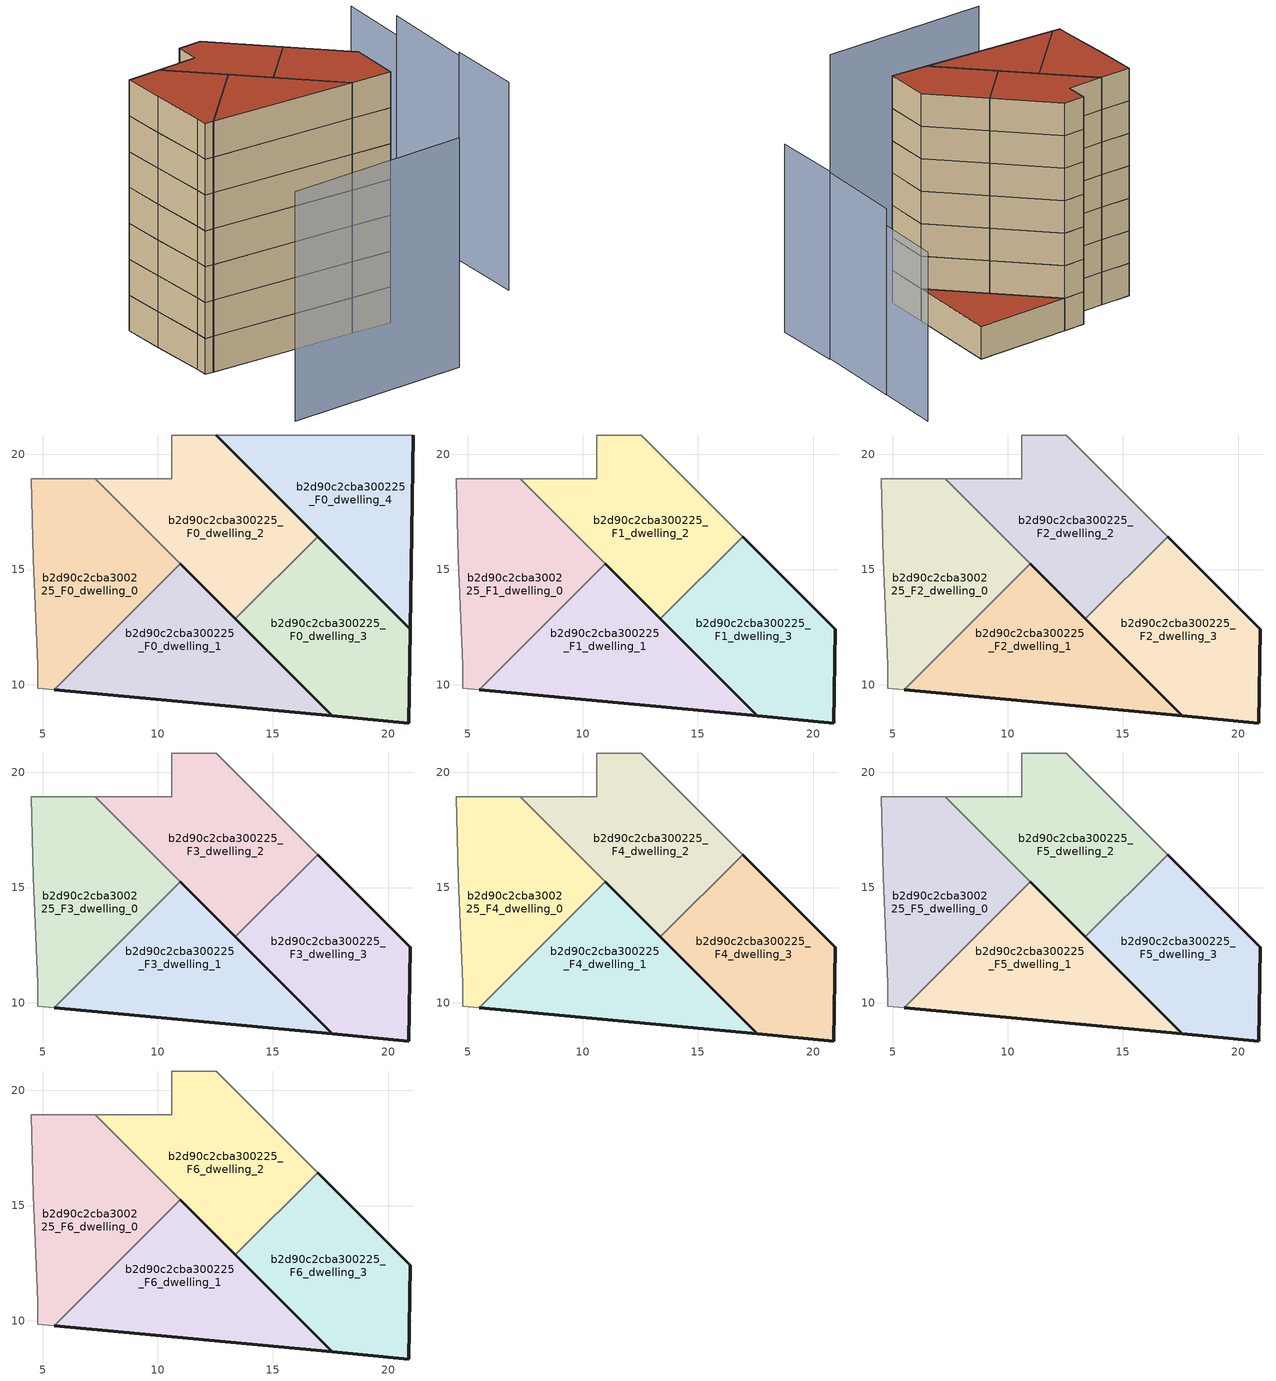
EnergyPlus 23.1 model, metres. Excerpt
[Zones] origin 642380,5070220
b2d90c2cba300225_F0_dwelling_0
 floor ground (EU_floor_Construction): 10.97,15.25 7.29,18.94 4.49,18.95 4.59,15.44 4.79,10.84 4.79,9.84 5.49,9.77 z0
 wall to b2d90c2cba300225_F0_dwelling_1 (EU_wall_Construction): 10.97,15.25 5.49,9.77 z0:3
 wall adiabatic (EU_wall_Construction): 5.49,9.77 4.79,9.84 4.79,10.84 4.59,15.44 4.49,18.95 7.29,18.94 10.97,15.25 z0:3
b2d90c2cba300225_F0_dwelling_1
 floor ground (EU_floor_Construction): 17.57,8.64 10.97,15.25 5.49,9.77 z0
 wall outside (EU_wall_Construction): 10.97,15.25 17.57,8.64 5.49,9.77 z0:3
b2d90c2cba300225_F0_dwelling_2
 floor ground (EU_floor_Construction): 16.94,16.43 12.53,20.84 10.6,20.84 10.59,18.94 7.29,18.94 13.37,12.86 z0
 wall adiabatic (EU_wall_Construction): 13.37,12.86 7.29,18.94 10.59,18.94 10.6,20.84 12.53,20.84 16.94,16.43 z0:3
 wall to b2d90c2cba300225_F0_dwelling_3 (EU_wall_Construction): 16.94,16.43 13.37,12.86 z0:3
b2d90c2cba300225_F0_dwelling_3
 floor ground (EU_floor_Construction): 20.9,8.33 20.96,12.4 16.94,16.43 13.37,12.86 17.57,8.64 z0
 wall outside (EU_wall_Construction): 16.94,16.43 20.96,12.4 20.9,8.33 17.57,8.64 13.37,12.86 z0:3
b2d90c2cba300225_F0_dwelling_4
 floor ground (EU_floor_Construction): 20.96,12.4 21.1,20.84 12.53,20.84 z0
 wall outside (EU_wall_Construction): 21.1,20.84 20.96,12.4 12.53,20.84 z0:3
 wall adiabatic (EU_wall_Construction): 12.53,20.84 21.1,20.84 z0:3
 roof outside (EU_roof_Construction): 21.1,20.84 20.96,12.4 12.53,20.84 z3
b2d90c2cba300225_F1_dwelling_0
 floor to b2d90c2cba300225_F0_dwelling_0 (EU_floor_Construction): 10.97,15.25 7.29,18.94 4.49,18.95 4.59,15.44 4.79,10.84 4.79,9.84 5.49,9.77 z3
 wall to b2d90c2cba300225_F1_dwelling_1 (EU_wall_Construction): 10.97,15.25 5.49,9.77 z3:6
 wall adiabatic (EU_wall_Construction): 5.49,9.77 4.79,9.84 4.79,10.84 4.59,15.44 4.49,18.95 7.29,18.94 10.97,15.25 z3:6
b2d90c2cba300225_F1_dwelling_1
 floor to b2d90c2cba300225_F0_dwelling_1 (EU_floor_Construction): 17.57,8.64 10.97,15.25 5.49,9.77 z3
 wall outside (EU_wall_Construction): 10.97,15.25 17.57,8.64 5.49,9.77 z3:6
b2d90c2cba300225_F1_dwelling_2
 floor to b2d90c2cba300225_F0_dwelling_2 (EU_floor_Construction): 16.94,16.43 12.53,20.84 10.6,20.84 10.59,18.94 7.29,18.94 13.37,12.86 z3
 wall adiabatic (EU_wall_Construction): 13.37,12.86 7.29,18.94 10.59,18.94 10.6,20.84 12.53,20.84 16.94,16.43 z3:6
 wall to b2d90c2cba300225_F1_dwelling_3 (EU_wall_Construction): 16.94,16.43 13.37,12.86 z3:6
b2d90c2cba300225_F1_dwelling_3
 floor to b2d90c2cba300225_F0_dwelling_3 (EU_floor_Construction): 20.9,8.33 20.96,12.4 16.94,16.43 13.37,12.86 17.57,8.64 z3
 wall outside (EU_wall_Construction): 16.94,16.43 20.96,12.4 20.9,8.33 17.57,8.64 13.37,12.86 z3:6
b2d90c2cba300225_F2_dwelling_0
 floor to b2d90c2cba300225_F1_dwelling_0 (EU_floor_Construction): 10.97,15.25 7.29,18.94 4.49,18.95 4.59,15.44 4.79,10.84 4.79,9.84 5.49,9.77 z6
 wall to b2d90c2cba300225_F2_dwelling_1 (EU_wall_Construction): 10.97,15.25 5.49,9.77 z6:9
 wall adiabatic (EU_wall_Construction): 5.49,9.77 4.79,9.84 4.79,10.84 4.59,15.44 4.49,18.95 7.29,18.94 10.97,15.25 z6:9
b2d90c2cba300225_F2_dwelling_1
 floor to b2d90c2cba300225_F1_dwelling_1 (EU_floor_Construction): 17.57,8.64 10.97,15.25 5.49,9.77 z6
 wall outside (EU_wall_Construction): 10.97,15.25 17.57,8.64 5.49,9.77 z6:9
b2d90c2cba300225_F2_dwelling_2
 floor to b2d90c2cba300225_F1_dwelling_2 (EU_floor_Construction): 16.94,16.43 12.53,20.84 10.6,20.84 10.59,18.94 7.29,18.94 13.37,12.86 z6
 wall adiabatic (EU_wall_Construction): 13.37,12.86 7.29,18.94 10.59,18.94 10.6,20.84 12.53,20.84 16.94,16.43 z6:9
 wall to b2d90c2cba300225_F2_dwelling_3 (EU_wall_Construction): 16.94,16.43 13.37,12.86 z6:9
b2d90c2cba300225_F2_dwelling_3
 floor to b2d90c2cba300225_F1_dwelling_3 (EU_floor_Construction): 20.9,8.33 20.96,12.4 16.94,16.43 13.37,12.86 17.57,8.64 z6
 wall outside (EU_wall_Construction): 16.94,16.43 20.96,12.4 20.9,8.33 17.57,8.64 13.37,12.86 z6:9
b2d90c2cba300225_F3_dwelling_0
 floor to b2d90c2cba300225_F2_dwelling_0 (EU_floor_Construction): 10.97,15.25 7.29,18.94 4.49,18.95 4.59,15.44 4.79,10.84 4.79,9.84 5.49,9.77 z9
 wall to b2d90c2cba300225_F3_dwelling_1 (EU_wall_Construction): 10.97,15.25 5.49,9.77 z9:12
 wall adiabatic (EU_wall_Construction): 5.49,9.77 4.79,9.84 4.79,10.84 4.59,15.44 4.49,18.95 7.29,18.94 10.97,15.25 z9:12
b2d90c2cba300225_F3_dwelling_1
 floor to b2d90c2cba300225_F2_dwelling_1 (EU_floor_Construction): 17.57,8.64 10.97,15.25 5.49,9.77 z9
 wall outside (EU_wall_Construction): 10.97,15.25 17.57,8.64 5.49,9.77 z9:12
b2d90c2cba300225_F3_dwelling_2
 floor to b2d90c2cba300225_F2_dwelling_2 (EU_floor_Construction): 16.94,16.43 12.53,20.84 10.6,20.84 10.59,18.94 7.29,18.94 13.37,12.86 z9
 wall adiabatic (EU_wall_Construction): 13.37,12.86 7.29,18.94 10.59,18.94 10.6,20.84 12.53,20.84 16.94,16.43 z9:12
 wall to b2d90c2cba300225_F3_dwelling_3 (EU_wall_Construction): 16.94,16.43 13.37,12.86 z9:12
b2d90c2cba300225_F3_dwelling_3
 floor to b2d90c2cba300225_F2_dwelling_3 (EU_floor_Construction): 20.9,8.33 20.96,12.4 16.94,16.43 13.37,12.86 17.57,8.64 z9
 wall outside (EU_wall_Construction): 16.94,16.43 20.96,12.4 20.9,8.33 17.57,8.64 13.37,12.86 z9:12
b2d90c2cba300225_F4_dwelling_0
 floor to b2d90c2cba300225_F3_dwelling_0 (EU_floor_Construction): 10.97,15.25 7.29,18.94 4.49,18.95 4.59,15.44 4.79,10.84 4.79,9.84 5.49,9.77 z12
 wall to b2d90c2cba300225_F4_dwelling_1 (EU_wall_Construction): 10.97,15.25 5.49,9.77 z12:15
 wall adiabatic (EU_wall_Construction): 5.49,9.77 4.79,9.84 4.79,10.84 4.59,15.44 4.49,18.95 7.29,18.94 10.97,15.25 z12:15
b2d90c2cba300225_F4_dwelling_1
 floor to b2d90c2cba300225_F3_dwelling_1 (EU_floor_Construction): 17.57,8.64 10.97,15.25 5.49,9.77 z12
 wall outside (EU_wall_Construction): 10.97,15.25 17.57,8.64 5.49,9.77 z12:15
b2d90c2cba300225_F4_dwelling_2
 floor to b2d90c2cba300225_F3_dwelling_2 (EU_floor_Construction): 16.94,16.43 12.53,20.84 10.6,20.84 10.59,18.94 7.29,18.94 13.37,12.86 z12
 wall adiabatic (EU_wall_Construction): 13.37,12.86 7.29,18.94 10.59,18.94 10.6,20.84 12.53,20.84 16.94,16.43 z12:15
 wall to b2d90c2cba300225_F4_dwelling_3 (EU_wall_Construction): 16.94,16.43 13.37,12.86 z12:15
b2d90c2cba300225_F4_dwelling_3
 floor to b2d90c2cba300225_F3_dwelling_3 (EU_floor_Construction): 20.9,8.33 20.96,12.4 16.94,16.43 13.37,12.86 17.57,8.64 z12
 wall outside (EU_wall_Construction): 16.94,16.43 20.96,12.4 20.9,8.33 17.57,8.64 13.37,12.86 z12:15
b2d90c2cba300225_F5_dwelling_0
 floor to b2d90c2cba300225_F4_dwelling_0 (EU_floor_Construction): 10.97,15.25 7.29,18.94 4.49,18.95 4.59,15.44 4.79,10.84 4.79,9.84 5.49,9.77 z15
 wall to b2d90c2cba300225_F5_dwelling_1 (EU_wall_Construction): 10.97,15.25 5.49,9.77 z15:18
 wall adiabatic (EU_wall_Construction): 5.49,9.77 4.79,9.84 4.79,10.84 4.59,15.44 4.49,18.95 7.29,18.94 10.97,15.25 z15:18
b2d90c2cba300225_F5_dwelling_1
 floor to b2d90c2cba300225_F4_dwelling_1 (EU_floor_Construction): 17.57,8.64 10.97,15.25 5.49,9.77 z15
 wall outside (EU_wall_Construction): 10.97,15.25 17.57,8.64 5.49,9.77 z15:18
b2d90c2cba300225_F5_dwelling_2
 floor to b2d90c2cba300225_F4_dwelling_2 (EU_floor_Construction): 16.94,16.43 12.53,20.84 10.6,20.84 10.59,18.94 7.29,18.94 13.37,12.86 z15
 wall adiabatic (EU_wall_Construction): 13.37,12.86 7.29,18.94 10.59,18.94 10.6,20.84 12.53,20.84 16.94,16.43 z15:18
 wall to b2d90c2cba300225_F5_dwelling_3 (EU_wall_Construction): 16.94,16.43 13.37,12.86 z15:18
b2d90c2cba300225_F5_dwelling_3
 floor to b2d90c2cba300225_F4_dwelling_3 (EU_floor_Construction): 20.9,8.33 20.96,12.4 16.94,16.43 13.37,12.86 17.57,8.64 z15
 wall outside (EU_wall_Construction): 16.94,16.43 20.96,12.4 20.9,8.33 17.57,8.64 13.37,12.86 z15:18
b2d90c2cba300225_F6_dwelling_0
 floor to b2d90c2cba300225_F5_dwelling_0 (EU_floor_Construction): 10.97,15.25 7.29,18.94 4.49,18.95 4.59,15.44 4.79,10.84 4.79,9.84 5.49,9.77 z18
 wall to b2d90c2cba300225_F6_dwelling_1 (EU_wall_Construction): 10.97,15.25 5.49,9.77 z18:21
 wall adiabatic (EU_wall_Construction): 5.49,9.77 4.79,9.84 4.79,10.84 4.59,15.44 4.49,18.95 7.29,18.94 10.97,15.25 z18:21
 roof outside (EU_roof_Construction): 7.29,18.94 10.97,15.25 5.49,9.77 4.79,9.84 4.79,10.84 4.59,15.44 4.49,18.95 z21
b2d90c2cba300225_F6_dwelling_1
 floor to b2d90c2cba300225_F5_dwelling_1 (EU_floor_Construction): 17.57,8.64 10.97,15.25 5.49,9.77 z18
 wall outside (EU_wall_Construction): 10.97,15.25 17.57,8.64 5.49,9.77 z18:21
 roof outside (EU_roof_Construction): 10.97,15.25 17.57,8.64 5.49,9.77 z21
b2d90c2cba300225_F6_dwelling_2
 floor to b2d90c2cba300225_F5_dwelling_2 (EU_floor_Construction): 16.94,16.43 12.53,20.84 10.6,20.84 10.59,18.94 7.29,18.94 13.37,12.86 z18
 wall adiabatic (EU_wall_Construction): 13.37,12.86 7.29,18.94 10.59,18.94 10.6,20.84 12.53,20.84 16.94,16.43 z18:21
 wall to b2d90c2cba300225_F6_dwelling_3 (EU_wall_Construction): 16.94,16.43 13.37,12.86 z18:21
 roof outside (EU_roof_Construction): 12.53,20.84 16.94,16.43 13.37,12.86 7.29,18.94 10.59,18.94 10.6,20.84 z21
b2d90c2cba300225_F6_dwelling_3
 floor to b2d90c2cba300225_F5_dwelling_3 (EU_floor_Construction): 20.9,8.33 20.96,12.4 16.94,16.43 13.37,12.86 17.57,8.64 z18
 wall outside (EU_wall_Construction): 16.94,16.43 20.96,12.4 20.9,8.33 17.57,8.64 13.37,12.86 z18:21
 roof outside (EU_roof_Construction): 16.94,16.43 20.96,12.4 20.9,8.33 17.57,8.64 13.37,12.86 z21
shading: 5.59,-0.27 20.62,-0.55 z0:19.2; 31.15,7.33 31.1,13.43 z0:17.4; 31.01,13.39 31.21,21.34 z0:17.2; 31.17,21.34 31.31,27.14 z0:15.6
[Building]
EU S2 Campaign: North Axis=0; Terrain=City; Solar Distribution=FullExterior
[Site:Location]
Lyon-Bron: Latitude=45.75; Longitude=5; Time Zone=1; Elevation=198
[SizingPeriod:WeatherFileDays]
AnnualSizingPeriod: Begin Month=1; Begin Day of Month=1; End Month=12; End Day of Month=31; Day of Week for Start Day=Monday; Use Weather File Daylight Saving Period=No; Use Weather File Rain and Snow Indicators=No
[MATERIAL]
EU_InternalMass_Material: Roughness=MediumRough; Thickness=0.1; Conductivity=1; Density=1800; Specific Heat=900; Thermal Absorptance=0.9; Solar Absorptance=0.7; Visible Absorptance=0.7
[MATERIAL:NOMASS] Roughness=MediumRough; Thermal Absorptance=0.9; Solar Absorptance=0.7; Visible Absorptance=0.7
Name | Thermal Resistance
EU_wall_NoMass | 0.776494
EU_roof_NoMass | 0.486893
EU_floor_NoMass | 0.421597
[CONSTRUCTION]
EU_wall_Construction: EU_wall_NoMass
EU_roof_Construction: EU_roof_NoMass
EU_floor_Construction: EU_floor_NoMass
EU_InternalMass_Construction: EU_InternalMass_Material
[ZONE] Type=1; Multiplier=1; Ceiling Height=autocalculate; Floor Area=autocalculate; Part of Total Floor Area=Yes
Name | Volume
b2d90c2cba300225_F0_dwelling_0; b2d90c2cba300225_F1_dwelling_0; b2d90c2cba300225_F2_dwelling_0; b2d90c2cba300225_F3_dwelling_0; b2d90c2cba300225_F4_dwelling_0; b2d90c2cba300225_F5_dwelling_0; b2d90c2cba300225_F6_dwelling_0 | 108.597
b2d90c2cba300225_F0_dwelling_1; b2d90c2cba300225_F1_dwelling_1; b2d90c2cba300225_F2_dwelling_1; b2d90c2cba300225_F3_dwelling_1; b2d90c2cba300225_F4_dwelling_1; b2d90c2cba300225_F5_dwelling_1; b2d90c2cba300225_F6_dwelling_1 | 108.589
b2d90c2cba300225_F0_dwelling_2; b2d90c2cba300225_F1_dwelling_2; b2d90c2cba300225_F2_dwelling_2; b2d90c2cba300225_F3_dwelling_2; b2d90c2cba300225_F4_dwelling_2; b2d90c2cba300225_F5_dwelling_2; b2d90c2cba300225_F6_dwelling_2 | 108.59
b2d90c2cba300225_F0_dwelling_3; b2d90c2cba300225_F1_dwelling_3; b2d90c2cba300225_F2_dwelling_3; b2d90c2cba300225_F3_dwelling_3; b2d90c2cba300225_F4_dwelling_3; b2d90c2cba300225_F5_dwelling_3; b2d90c2cba300225_F6_dwelling_3 | 108.595
b2d90c2cba300225_F0_dwelling_4 | 108.599
[INTERNALMASS] Construction=EU_InternalMass_Construction
Name | Zone or ZoneList | Surface Area
b2d90c2cba300225_F0_dwelling_0_EU_InternalMass | b2d90c2cba300225_F0_dwelling_0 | 36.1988
b2d90c2cba300225_F0_dwelling_1_EU_InternalMass | b2d90c2cba300225_F0_dwelling_1 | 36.1944
b2d90c2cba300225_F0_dwelling_2_EU_InternalMass | b2d90c2cba300225_F0_dwelling_2 | 36.1968
b2d90c2cba300225_F0_dwelling_3_EU_InternalMass | b2d90c2cba300225_F0_dwelling_3 | 36.198
b2d90c2cba300225_F0_dwelling_4_EU_InternalMass | b2d90c2cba300225_F0_dwelling_4 | 36.1996
b2d90c2cba300225_F1_dwelling_0_EU_InternalMass | b2d90c2cba300225_F1_dwelling_0 | 45.2451
b2d90c2cba300225_F1_dwelling_1_EU_InternalMass | b2d90c2cba300225_F1_dwelling_1 | 45.2452
b2d90c2cba300225_F1_dwelling_2_EU_InternalMass | b2d90c2cba300225_F1_dwelling_2 | 45.2471
b2d90c2cba300225_F1_dwelling_3_EU_InternalMass | b2d90c2cba300225_F1_dwelling_3 | 45.2498
b2d90c2cba300225_F2_dwelling_0_EU_InternalMass | b2d90c2cba300225_F2_dwelling_0 | 45.2451
b2d90c2cba300225_F2_dwelling_1_EU_InternalMass | b2d90c2cba300225_F2_dwelling_1 | 45.2452
b2d90c2cba300225_F2_dwelling_2_EU_InternalMass | b2d90c2cba300225_F2_dwelling_2 | 45.2471
b2d90c2cba300225_F2_dwelling_3_EU_InternalMass | b2d90c2cba300225_F2_dwelling_3 | 45.2498
b2d90c2cba300225_F3_dwelling_0_EU_InternalMass | b2d90c2cba300225_F3_dwelling_0 | 45.2451
b2d90c2cba300225_F3_dwelling_1_EU_InternalMass | b2d90c2cba300225_F3_dwelling_1 | 45.2452
b2d90c2cba300225_F3_dwelling_2_EU_InternalMass | b2d90c2cba300225_F3_dwelling_2 | 45.2471
b2d90c2cba300225_F3_dwelling_3_EU_InternalMass | b2d90c2cba300225_F3_dwelling_3 | 45.2498
b2d90c2cba300225_F4_dwelling_0_EU_InternalMass | b2d90c2cba300225_F4_dwelling_0 | 45.2451
b2d90c2cba300225_F4_dwelling_1_EU_InternalMass | b2d90c2cba300225_F4_dwelling_1 | 45.2452
b2d90c2cba300225_F4_dwelling_2_EU_InternalMass | b2d90c2cba300225_F4_dwelling_2 | 45.2471
b2d90c2cba300225_F4_dwelling_3_EU_InternalMass | b2d90c2cba300225_F4_dwelling_3 | 45.2498
b2d90c2cba300225_F5_dwelling_0_EU_InternalMass | b2d90c2cba300225_F5_dwelling_0 | 45.2451
b2d90c2cba300225_F5_dwelling_1_EU_InternalMass | b2d90c2cba300225_F5_dwelling_1 | 45.2452
b2d90c2cba300225_F5_dwelling_2_EU_InternalMass | b2d90c2cba300225_F5_dwelling_2 | 45.2471
b2d90c2cba300225_F5_dwelling_3_EU_InternalMass | b2d90c2cba300225_F5_dwelling_3 | 45.2498
b2d90c2cba300225_F6_dwelling_0_EU_InternalMass | b2d90c2cba300225_F6_dwelling_0 | 45.2451
b2d90c2cba300225_F6_dwelling_1_EU_InternalMass | b2d90c2cba300225_F6_dwelling_1 | 45.2452
b2d90c2cba300225_F6_dwelling_2_EU_InternalMass | b2d90c2cba300225_F6_dwelling_2 | 45.2471
b2d90c2cba300225_F6_dwelling_3_EU_InternalMass | b2d90c2cba300225_F6_dwelling_3 | 45.2498
[OTHEREQUIPMENT] Fuel Type=Electricity; Design Level Calculation Method=Watts/Area; Power per Zone Floor Area=1; Fraction Latent=0; Fraction Radiant=0; Fraction Lost=0; Carbon Dioxide Generation Rate=0; EndUse Subcategory=EU_Step8_InternalGains
Name | Zone or ZoneList or Space or SpaceList | Schedule
EU_Step8_InternalGain_b2d90c2cba300225_F0_dwelling_0_f000 | b2d90c2cba300225_F0_dwelling_0 | EU_Step8_GainSchedule_b2d90c2cba300225_F0_dwelling_0_f000
EU_Step8_InternalGain_b2d90c2cba300225_F0_dwelling_1_f000 | b2d90c2cba300225_F0_dwelling_1 | EU_Step8_GainSchedule_b2d90c2cba300225_F0_dwelling_1_f000
EU_Step8_InternalGain_b2d90c2cba300225_F0_dwelling_2_f000 | b2d90c2cba300225_F0_dwelling_2 | EU_Step8_GainSchedule_b2d90c2cba300225_F0_dwelling_2_f000
EU_Step8_InternalGain_b2d90c2cba300225_F0_dwelling_3_f000 | b2d90c2cba300225_F0_dwelling_3 | EU_Step8_GainSchedule_b2d90c2cba300225_F0_dwelling_3_f000
EU_Step8_InternalGain_b2d90c2cba300225_F0_dwelling_4_f000 | b2d90c2cba300225_F0_dwelling_4 | EU_Step8_GainSchedule_b2d90c2cba300225_F0_dwelling_4_f000
EU_Step8_InternalGain_b2d90c2cba300225_F1_dwelling_0_f000 | b2d90c2cba300225_F1_dwelling_0 | EU_Step8_GainSchedule_b2d90c2cba300225_F1_dwelling_0_f000
EU_Step8_InternalGain_b2d90c2cba300225_F1_dwelling_1_f000 | b2d90c2cba300225_F1_dwelling_1 | EU_Step8_GainSchedule_b2d90c2cba300225_F1_dwelling_1_f000
EU_Step8_InternalGain_b2d90c2cba300225_F1_dwelling_2_f000 | b2d90c2cba300225_F1_dwelling_2 | EU_Step8_GainSchedule_b2d90c2cba300225_F1_dwelling_2_f000
EU_Step8_InternalGain_b2d90c2cba300225_F1_dwelling_3_f000 | b2d90c2cba300225_F1_dwelling_3 | EU_Step8_GainSchedule_b2d90c2cba300225_F1_dwelling_3_f000
EU_Step8_InternalGain_b2d90c2cba300225_F2_dwelling_0_f000 | b2d90c2cba300225_F2_dwelling_0 | EU_Step8_GainSchedule_b2d90c2cba300225_F2_dwelling_0_f000
EU_Step8_InternalGain_b2d90c2cba300225_F2_dwelling_1_f000 | b2d90c2cba300225_F2_dwelling_1 | EU_Step8_GainSchedule_b2d90c2cba300225_F2_dwelling_1_f000
EU_Step8_InternalGain_b2d90c2cba300225_F2_dwelling_2_f000 | b2d90c2cba300225_F2_dwelling_2 | EU_Step8_GainSchedule_b2d90c2cba300225_F2_dwelling_2_f000
EU_Step8_InternalGain_b2d90c2cba300225_F2_dwelling_3_f000 | b2d90c2cba300225_F2_dwelling_3 | EU_Step8_GainSchedule_b2d90c2cba300225_F2_dwelling_3_f000
EU_Step8_InternalGain_b2d90c2cba300225_F3_dwelling_0_f000 | b2d90c2cba300225_F3_dwelling_0 | EU_Step8_GainSchedule_b2d90c2cba300225_F3_dwelling_0_f000
EU_Step8_InternalGain_b2d90c2cba300225_F3_dwelling_1_f000 | b2d90c2cba300225_F3_dwelling_1 | EU_Step8_GainSchedule_b2d90c2cba300225_F3_dwelling_1_f000
EU_Step8_InternalGain_b2d90c2cba300225_F3_dwelling_2_f000 | b2d90c2cba300225_F3_dwelling_2 | EU_Step8_GainSchedule_b2d90c2cba300225_F3_dwelling_2_f000
EU_Step8_InternalGain_b2d90c2cba300225_F3_dwelling_3_f000 | b2d90c2cba300225_F3_dwelling_3 | EU_Step8_GainSchedule_b2d90c2cba300225_F3_dwelling_3_f000
EU_Step8_InternalGain_b2d90c2cba300225_F4_dwelling_0_f000 | b2d90c2cba300225_F4_dwelling_0 | EU_Step8_GainSchedule_b2d90c2cba300225_F4_dwelling_0_f000
EU_Step8_InternalGain_b2d90c2cba300225_F4_dwelling_1_f000 | b2d90c2cba300225_F4_dwelling_1 | EU_Step8_GainSchedule_b2d90c2cba300225_F4_dwelling_1_f000
EU_Step8_InternalGain_b2d90c2cba300225_F4_dwelling_2_f000 | b2d90c2cba300225_F4_dwelling_2 | EU_Step8_GainSchedule_b2d90c2cba300225_F4_dwelling_2_f000
EU_Step8_InternalGain_b2d90c2cba300225_F4_dwelling_3_f000 | b2d90c2cba300225_F4_dwelling_3 | EU_Step8_GainSchedule_b2d90c2cba300225_F4_dwelling_3_f000
EU_Step8_InternalGain_b2d90c2cba300225_F5_dwelling_0_f000 | b2d90c2cba300225_F5_dwelling_0 | EU_Step8_GainSchedule_b2d90c2cba300225_F5_dwelling_0_f000
EU_Step8_InternalGain_b2d90c2cba300225_F5_dwelling_1_f000 | b2d90c2cba300225_F5_dwelling_1 | EU_Step8_GainSchedule_b2d90c2cba300225_F5_dwelling_1_f000
EU_Step8_InternalGain_b2d90c2cba300225_F5_dwelling_2_f000 | b2d90c2cba300225_F5_dwelling_2 | EU_Step8_GainSchedule_b2d90c2cba300225_F5_dwelling_2_f000
EU_Step8_InternalGain_b2d90c2cba300225_F5_dwelling_3_f000 | b2d90c2cba300225_F5_dwelling_3 | EU_Step8_GainSchedule_b2d90c2cba300225_F5_dwelling_3_f000
EU_Step8_InternalGain_b2d90c2cba300225_F6_dwelling_0_f000 | b2d90c2cba300225_F6_dwelling_0 | EU_Step8_GainSchedule_b2d90c2cba300225_F6_dwelling_0_f000
EU_Step8_InternalGain_b2d90c2cba300225_F6_dwelling_1_f000 | b2d90c2cba300225_F6_dwelling_1 | EU_Step8_GainSchedule_b2d90c2cba300225_F6_dwelling_1_f000
EU_Step8_InternalGain_b2d90c2cba300225_F6_dwelling_2_f000 | b2d90c2cba300225_F6_dwelling_2 | EU_Step8_GainSchedule_b2d90c2cba300225_F6_dwelling_2_f000
EU_Step8_InternalGain_b2d90c2cba300225_F6_dwelling_3_f000 | b2d90c2cba300225_F6_dwelling_3 | EU_Step8_GainSchedule_b2d90c2cba300225_F6_dwelling_3_f000
[ZONEVENTILATION:DESIGNFLOWRATE] Schedule=EU_AlwaysOn; Design Flow Rate Calculation Method=AirChanges/Hour; Air Changes per Hour=0.693814; Ventilation Type=Natural; Fan Pressure Rise=0; Fan Total Efficiency=1; Constant Term Coefficient=1; Temperature Term Coefficient=0; Velocity Term Coefficient=0; Velocity Squared Term Coefficient=0; Minimum Indoor Temperature=-100; Maximum Indoor Temperature=100; Delta Temperature=-100; Minimum Outdoor Temperature=-100; Maximum Outdoor Temperature=100; Maximum Wind Speed=40
Name | Zone or ZoneList or Space or SpaceList
EU_ConstantAir_b2d90c2cba300225_F0_dwelling_0 | b2d90c2cba300225_F0_dwelling_0
EU_ConstantAir_b2d90c2cba300225_F0_dwelling_1 | b2d90c2cba300225_F0_dwelling_1
EU_ConstantAir_b2d90c2cba300225_F0_dwelling_2 | b2d90c2cba300225_F0_dwelling_2
EU_ConstantAir_b2d90c2cba300225_F0_dwelling_3 | b2d90c2cba300225_F0_dwelling_3
EU_ConstantAir_b2d90c2cba300225_F0_dwelling_4 | b2d90c2cba300225_F0_dwelling_4
EU_ConstantAir_b2d90c2cba300225_F1_dwelling_0 | b2d90c2cba300225_F1_dwelling_0
EU_ConstantAir_b2d90c2cba300225_F1_dwelling_1 | b2d90c2cba300225_F1_dwelling_1
EU_ConstantAir_b2d90c2cba300225_F1_dwelling_2 | b2d90c2cba300225_F1_dwelling_2
EU_ConstantAir_b2d90c2cba300225_F1_dwelling_3 | b2d90c2cba300225_F1_dwelling_3
EU_ConstantAir_b2d90c2cba300225_F2_dwelling_0 | b2d90c2cba300225_F2_dwelling_0
EU_ConstantAir_b2d90c2cba300225_F2_dwelling_1 | b2d90c2cba300225_F2_dwelling_1
EU_ConstantAir_b2d90c2cba300225_F2_dwelling_2 | b2d90c2cba300225_F2_dwelling_2
EU_ConstantAir_b2d90c2cba300225_F2_dwelling_3 | b2d90c2cba300225_F2_dwelling_3
EU_ConstantAir_b2d90c2cba300225_F3_dwelling_0 | b2d90c2cba300225_F3_dwelling_0
EU_ConstantAir_b2d90c2cba300225_F3_dwelling_1 | b2d90c2cba300225_F3_dwelling_1
EU_ConstantAir_b2d90c2cba300225_F3_dwelling_2 | b2d90c2cba300225_F3_dwelling_2
EU_ConstantAir_b2d90c2cba300225_F3_dwelling_3 | b2d90c2cba300225_F3_dwelling_3
EU_ConstantAir_b2d90c2cba300225_F4_dwelling_0 | b2d90c2cba300225_F4_dwelling_0
EU_ConstantAir_b2d90c2cba300225_F4_dwelling_1 | b2d90c2cba300225_F4_dwelling_1
EU_ConstantAir_b2d90c2cba300225_F4_dwelling_2 | b2d90c2cba300225_F4_dwelling_2
EU_ConstantAir_b2d90c2cba300225_F4_dwelling_3 | b2d90c2cba300225_F4_dwelling_3
EU_ConstantAir_b2d90c2cba300225_F5_dwelling_0 | b2d90c2cba300225_F5_dwelling_0
EU_ConstantAir_b2d90c2cba300225_F5_dwelling_1 | b2d90c2cba300225_F5_dwelling_1
EU_ConstantAir_b2d90c2cba300225_F5_dwelling_2 | b2d90c2cba300225_F5_dwelling_2
EU_ConstantAir_b2d90c2cba300225_F5_dwelling_3 | b2d90c2cba300225_F5_dwelling_3
EU_ConstantAir_b2d90c2cba300225_F6_dwelling_0 | b2d90c2cba300225_F6_dwelling_0
EU_ConstantAir_b2d90c2cba300225_F6_dwelling_1 | b2d90c2cba300225_F6_dwelling_1
EU_ConstantAir_b2d90c2cba300225_F6_dwelling_2 | b2d90c2cba300225_F6_dwelling_2
EU_ConstantAir_b2d90c2cba300225_F6_dwelling_3 | b2d90c2cba300225_F6_dwelling_3
[HVACTEMPLATE:THERMOSTAT] Constant Heating Setpoint=20; Constant Cooling Setpoint=50
EU_HeatOnly_b2d90c2cba300225_F0_dwelling_0; EU_HeatOnly_b2d90c2cba300225_F0_dwelling_1; EU_HeatOnly_b2d90c2cba300225_F0_dwelling_2; EU_HeatOnly_b2d90c2cba300225_F0_dwelling_3; EU_HeatOnly_b2d90c2cba300225_F0_dwelling_4; EU_HeatOnly_b2d90c2cba300225_F1_dwelling_0; EU_HeatOnly_b2d90c2cba300225_F1_dwelling_1; EU_HeatOnly_b2d90c2cba300225_F1_dwelling_2; EU_HeatOnly_b2d90c2cba300225_F1_dwelling_3; EU_HeatOnly_b2d90c2cba300225_F2_dwelling_0; EU_HeatOnly_b2d90c2cba300225_F2_dwelling_1; EU_HeatOnly_b2d90c2cba300225_F2_dwelling_2; EU_HeatOnly_b2d90c2cba300225_F2_dwelling_3; EU_HeatOnly_b2d90c2cba300225_F3_dwelling_0; EU_HeatOnly_b2d90c2cba300225_F3_dwelling_1; EU_HeatOnly_b2d90c2cba300225_F3_dwelling_2; EU_HeatOnly_b2d90c2cba300225_F3_dwelling_3; EU_HeatOnly_b2d90c2cba300225_F4_dwelling_0; EU_HeatOnly_b2d90c2cba300225_F4_dwelling_1; EU_HeatOnly_b2d90c2cba300225_F4_dwelling_2; EU_HeatOnly_b2d90c2cba300225_F4_dwelling_3; EU_HeatOnly_b2d90c2cba300225_F5_dwelling_0; EU_HeatOnly_b2d90c2cba300225_F5_dwelling_1; EU_HeatOnly_b2d90c2cba300225_F5_dwelling_2; EU_HeatOnly_b2d90c2cba300225_F5_dwelling_3; EU_HeatOnly_b2d90c2cba300225_F6_dwelling_0; EU_HeatOnly_b2d90c2cba300225_F6_dwelling_1; EU_HeatOnly_b2d90c2cba300225_F6_dwelling_2; EU_HeatOnly_b2d90c2cba300225_F6_dwelling_3
[HVACTEMPLATE:ZONE:IDEALLOADSAIRSYSTEM] System Availability Schedule=EU_AlwaysOn; Maximum Heating Supply Air Temperature=50; Minimum Cooling Supply Air Temperature=13; Maximum Heating Supply Air Humidity Ratio=0.0156; Minimum Cooling Supply Air Humidity Ratio=0.0077; Heating Limit=NoLimit; Cooling Limit=NoLimit; Heating Availability Schedule=EU_AlwaysOn; Cooling Availability Schedule=EU_CoolingOff; Dehumidification Control Type=ConstantSensibleHeatRatio; Cooling Sensible Heat Ratio=0.7; Dehumidification Setpoint=60; Humidification Control Type=None; Humidification Setpoint=30; Outdoor Air Method=None; Outdoor Air Flow Rate per Person=0.00944; Outdoor Air Flow Rate per Zone Floor Area=0; Outdoor Air Flow Rate per Zone=0; Demand Controlled Ventilation Type=None; Outdoor Air Economizer Type=NoEconomizer; Heat Recovery Type=None; Sensible Heat Recovery Effectiveness=0.7; Latent Heat Recovery Effectiveness=0.65
Name | Template Thermostat
b2d90c2cba300225_F0_dwelling_0 | EU_HeatOnly_b2d90c2cba300225_F0_dwelling_0
b2d90c2cba300225_F0_dwelling_1 | EU_HeatOnly_b2d90c2cba300225_F0_dwelling_1
b2d90c2cba300225_F0_dwelling_2 | EU_HeatOnly_b2d90c2cba300225_F0_dwelling_2
b2d90c2cba300225_F0_dwelling_3 | EU_HeatOnly_b2d90c2cba300225_F0_dwelling_3
b2d90c2cba300225_F0_dwelling_4 | EU_HeatOnly_b2d90c2cba300225_F0_dwelling_4
b2d90c2cba300225_F1_dwelling_0 | EU_HeatOnly_b2d90c2cba300225_F1_dwelling_0
b2d90c2cba300225_F1_dwelling_1 | EU_HeatOnly_b2d90c2cba300225_F1_dwelling_1
b2d90c2cba300225_F1_dwelling_2 | EU_HeatOnly_b2d90c2cba300225_F1_dwelling_2
b2d90c2cba300225_F1_dwelling_3 | EU_HeatOnly_b2d90c2cba300225_F1_dwelling_3
b2d90c2cba300225_F2_dwelling_0 | EU_HeatOnly_b2d90c2cba300225_F2_dwelling_0
b2d90c2cba300225_F2_dwelling_1 | EU_HeatOnly_b2d90c2cba300225_F2_dwelling_1
b2d90c2cba300225_F2_dwelling_2 | EU_HeatOnly_b2d90c2cba300225_F2_dwelling_2
b2d90c2cba300225_F2_dwelling_3 | EU_HeatOnly_b2d90c2cba300225_F2_dwelling_3
b2d90c2cba300225_F3_dwelling_0 | EU_HeatOnly_b2d90c2cba300225_F3_dwelling_0
b2d90c2cba300225_F3_dwelling_1 | EU_HeatOnly_b2d90c2cba300225_F3_dwelling_1
b2d90c2cba300225_F3_dwelling_2 | EU_HeatOnly_b2d90c2cba300225_F3_dwelling_2
b2d90c2cba300225_F3_dwelling_3 | EU_HeatOnly_b2d90c2cba300225_F3_dwelling_3
b2d90c2cba300225_F4_dwelling_0 | EU_HeatOnly_b2d90c2cba300225_F4_dwelling_0
b2d90c2cba300225_F4_dwelling_1 | EU_HeatOnly_b2d90c2cba300225_F4_dwelling_1
b2d90c2cba300225_F4_dwelling_2 | EU_HeatOnly_b2d90c2cba300225_F4_dwelling_2
b2d90c2cba300225_F4_dwelling_3 | EU_HeatOnly_b2d90c2cba300225_F4_dwelling_3
b2d90c2cba300225_F5_dwelling_0 | EU_HeatOnly_b2d90c2cba300225_F5_dwelling_0
b2d90c2cba300225_F5_dwelling_1 | EU_HeatOnly_b2d90c2cba300225_F5_dwelling_1
b2d90c2cba300225_F5_dwelling_2 | EU_HeatOnly_b2d90c2cba300225_F5_dwelling_2
b2d90c2cba300225_F5_dwelling_3 | EU_HeatOnly_b2d90c2cba300225_F5_dwelling_3
b2d90c2cba300225_F6_dwelling_0 | EU_HeatOnly_b2d90c2cba300225_F6_dwelling_0
b2d90c2cba300225_F6_dwelling_1 | EU_HeatOnly_b2d90c2cba300225_F6_dwelling_1
b2d90c2cba300225_F6_dwelling_2 | EU_HeatOnly_b2d90c2cba300225_F6_dwelling_2
b2d90c2cba300225_F6_dwelling_3 | EU_HeatOnly_b2d90c2cba300225_F6_dwelling_3
[SIZING:ZONE] Zone Cooling Design Supply Air Temperature Input Method=SupplyAirTemperature; Zone Cooling Design Supply Air Temperature=13; Zone Heating Design Supply Air Temperature Input Method=SupplyAirTemperature; Zone Heating Design Supply Air Temperature=50; Zone Cooling Design Supply Air Humidity Ratio=0.008; Zone Heating Design Supply Air Humidity Ratio=0.008; Cooling Design Air Flow Method=DesignDay; Cooling Design Air Flow Rate=0; Cooling Minimum Air Flow per Zone Floor Area=0.000762; Cooling Minimum Air Flow=0; Cooling Minimum Air Flow Fraction=0.2; Heating Design Air Flow Method=DesignDay; Heating Design Air Flow Rate=0; Heating Maximum Air Flow per Zone Floor Area=0.002032; Heating Maximum Air Flow=0.141576; Heating Maximum Air Flow Fraction=0.3; Account for Dedicated Outdoor Air System=No; Dedicated Outdoor Air System Control Strategy=NeutralSupplyAir; Dedicated Outdoor Air Low Setpoint Temperature for Design=autosize; Dedicated Outdoor Air High Setpoint Temperature for Design=autosize; Zone Load Sizing Method=Sensible Load Only No Latent Load; Zone Latent Cooling Design Supply Air Humidity Ratio Input Method=HumidityRatioDifference; Zone Cooling Design Supply Air Humidity Ratio Difference=0.005; Zone Latent Heating Design Supply Air Humidity Ratio Input Method=HumidityRatioDifference; Zone Humidification Design Supply Air Humidity Ratio Difference=0.005
b2d90c2cba300225_F0_dwelling_0; b2d90c2cba300225_F0_dwelling_1; b2d90c2cba300225_F0_dwelling_2; b2d90c2cba300225_F0_dwelling_3; b2d90c2cba300225_F0_dwelling_4; b2d90c2cba300225_F1_dwelling_0; b2d90c2cba300225_F1_dwelling_1; b2d90c2cba300225_F1_dwelling_2; b2d90c2cba300225_F1_dwelling_3; b2d90c2cba300225_F2_dwelling_0; b2d90c2cba300225_F2_dwelling_1; b2d90c2cba300225_F2_dwelling_2; b2d90c2cba300225_F2_dwelling_3; b2d90c2cba300225_F3_dwelling_0; b2d90c2cba300225_F3_dwelling_1; b2d90c2cba300225_F3_dwelling_2; b2d90c2cba300225_F3_dwelling_3; b2d90c2cba300225_F4_dwelling_0; b2d90c2cba300225_F4_dwelling_1; b2d90c2cba300225_F4_dwelling_2; b2d90c2cba300225_F4_dwelling_3; b2d90c2cba300225_F5_dwelling_0; b2d90c2cba300225_F5_dwelling_1; b2d90c2cba300225_F5_dwelling_2; b2d90c2cba300225_F5_dwelling_3; b2d90c2cba300225_F6_dwelling_0; b2d90c2cba300225_F6_dwelling_1; b2d90c2cba300225_F6_dwelling_2; b2d90c2cba300225_F6_dwelling_3
[SCHEDULE:CONSTANT]
Name | Hourly Value
EU_AlwaysOn | 1
EU_CoolingOff | 0
[SCHEDULE:FILE] Column Number=1; Rows to Skip at Top=0; Number of Hours of Data=8760; Column Separator=Comma; Interpolate to Timestep=No; Minutes per Item=60; Adjust Schedule for Daylight Savings=Yes
Name | File
EU_Step8_GainSchedule_b2d90c2cba300225_F0_dwelling_0_f000 | ../../schedules/b2d90c2cba300225/b2d90c2cba300225_F0_dwelling_0_f000_gain.csv
EU_Step8_GainSchedule_b2d90c2cba300225_F0_dwelling_1_f000 | ../../schedules/b2d90c2cba300225/b2d90c2cba300225_F0_dwelling_1_f000_gain.csv
EU_Step8_GainSchedule_b2d90c2cba300225_F0_dwelling_2_f000 | ../../schedules/b2d90c2cba300225/b2d90c2cba300225_F0_dwelling_2_f000_gain.csv
EU_Step8_GainSchedule_b2d90c2cba300225_F0_dwelling_3_f000 | ../../schedules/b2d90c2cba300225/b2d90c2cba300225_F0_dwelling_3_f000_gain.csv
EU_Step8_GainSchedule_b2d90c2cba300225_F0_dwelling_4_f000 | ../../schedules/b2d90c2cba300225/b2d90c2cba300225_F0_dwelling_4_f000_gain.csv
EU_Step8_GainSchedule_b2d90c2cba300225_F1_dwelling_0_f000 | ../../schedules/b2d90c2cba300225/b2d90c2cba300225_F1_dwelling_0_f000_gain.csv
EU_Step8_GainSchedule_b2d90c2cba300225_F1_dwelling_1_f000 | ../../schedules/b2d90c2cba300225/b2d90c2cba300225_F1_dwelling_1_f000_gain.csv
EU_Step8_GainSchedule_b2d90c2cba300225_F1_dwelling_2_f000 | ../../schedules/b2d90c2cba300225/b2d90c2cba300225_F1_dwelling_2_f000_gain.csv
EU_Step8_GainSchedule_b2d90c2cba300225_F1_dwelling_3_f000 | ../../schedules/b2d90c2cba300225/b2d90c2cba300225_F1_dwelling_3_f000_gain.csv
EU_Step8_GainSchedule_b2d90c2cba300225_F2_dwelling_0_f000 | ../../schedules/b2d90c2cba300225/b2d90c2cba300225_F2_dwelling_0_f000_gain.csv
EU_Step8_GainSchedule_b2d90c2cba300225_F2_dwelling_1_f000 | ../../schedules/b2d90c2cba300225/b2d90c2cba300225_F2_dwelling_1_f000_gain.csv
EU_Step8_GainSchedule_b2d90c2cba300225_F2_dwelling_2_f000 | ../../schedules/b2d90c2cba300225/b2d90c2cba300225_F2_dwelling_2_f000_gain.csv
EU_Step8_GainSchedule_b2d90c2cba300225_F2_dwelling_3_f000 | ../../schedules/b2d90c2cba300225/b2d90c2cba300225_F2_dwelling_3_f000_gain.csv
EU_Step8_GainSchedule_b2d90c2cba300225_F3_dwelling_0_f000 | ../../schedules/b2d90c2cba300225/b2d90c2cba300225_F3_dwelling_0_f000_gain.csv
EU_Step8_GainSchedule_b2d90c2cba300225_F3_dwelling_1_f000 | ../../schedules/b2d90c2cba300225/b2d90c2cba300225_F3_dwelling_1_f000_gain.csv
EU_Step8_GainSchedule_b2d90c2cba300225_F3_dwelling_2_f000 | ../../schedules/b2d90c2cba300225/b2d90c2cba300225_F3_dwelling_2_f000_gain.csv
EU_Step8_GainSchedule_b2d90c2cba300225_F3_dwelling_3_f000 | ../../schedules/b2d90c2cba300225/b2d90c2cba300225_F3_dwelling_3_f000_gain.csv
EU_Step8_GainSchedule_b2d90c2cba300225_F4_dwelling_0_f000 | ../../schedules/b2d90c2cba300225/b2d90c2cba300225_F4_dwelling_0_f000_gain.csv
EU_Step8_GainSchedule_b2d90c2cba300225_F4_dwelling_1_f000 | ../../schedules/b2d90c2cba300225/b2d90c2cba300225_F4_dwelling_1_f000_gain.csv
EU_Step8_GainSchedule_b2d90c2cba300225_F4_dwelling_2_f000 | ../../schedules/b2d90c2cba300225/b2d90c2cba300225_F4_dwelling_2_f000_gain.csv
EU_Step8_GainSchedule_b2d90c2cba300225_F4_dwelling_3_f000 | ../../schedules/b2d90c2cba300225/b2d90c2cba300225_F4_dwelling_3_f000_gain.csv
EU_Step8_GainSchedule_b2d90c2cba300225_F5_dwelling_0_f000 | ../../schedules/b2d90c2cba300225/b2d90c2cba300225_F5_dwelling_0_f000_gain.csv
EU_Step8_GainSchedule_b2d90c2cba300225_F5_dwelling_1_f000 | ../../schedules/b2d90c2cba300225/b2d90c2cba300225_F5_dwelling_1_f000_gain.csv
EU_Step8_GainSchedule_b2d90c2cba300225_F5_dwelling_2_f000 | ../../schedules/b2d90c2cba300225/b2d90c2cba300225_F5_dwelling_2_f000_gain.csv
EU_Step8_GainSchedule_b2d90c2cba300225_F5_dwelling_3_f000 | ../../schedules/b2d90c2cba300225/b2d90c2cba300225_F5_dwelling_3_f000_gain.csv
EU_Step8_GainSchedule_b2d90c2cba300225_F6_dwelling_0_f000 | ../../schedules/b2d90c2cba300225/b2d90c2cba300225_F6_dwelling_0_f000_gain.csv
EU_Step8_GainSchedule_b2d90c2cba300225_F6_dwelling_1_f000 | ../../schedules/b2d90c2cba300225/b2d90c2cba300225_F6_dwelling_1_f000_gain.csv
EU_Step8_GainSchedule_b2d90c2cba300225_F6_dwelling_2_f000 | ../../schedules/b2d90c2cba300225/b2d90c2cba300225_F6_dwelling_2_f000_gain.csv
EU_Step8_GainSchedule_b2d90c2cba300225_F6_dwelling_3_f000 | ../../schedules/b2d90c2cba300225/b2d90c2cba300225_F6_dwelling_3_f000_gain.csv
